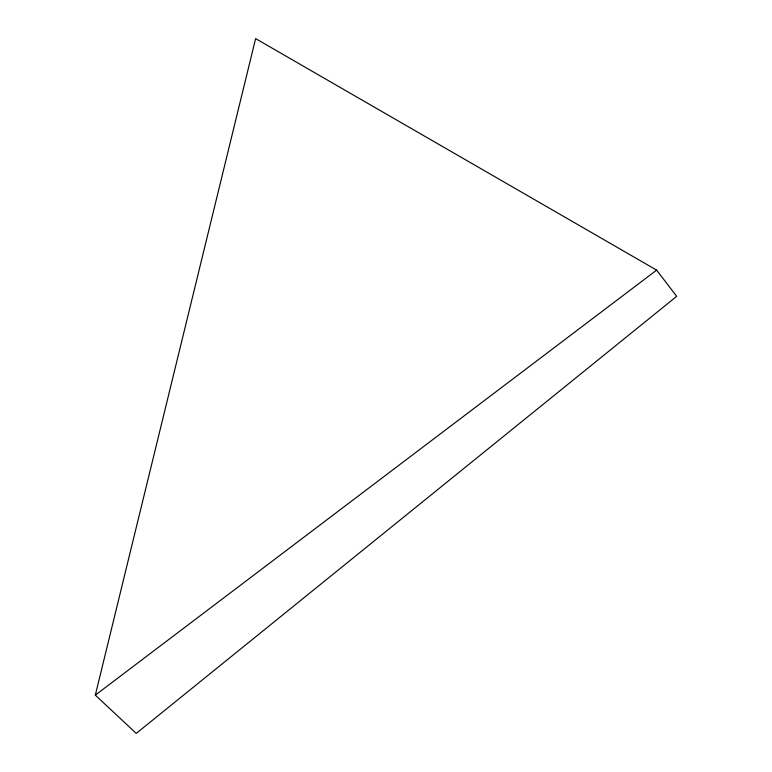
<?xml version="1.0" encoding="UTF-8"?>
<svg xmlns="http://www.w3.org/2000/svg" width="772" height="772" viewBox="0 0 772 772"><rect width="100%" height="100%" fill="white"/><g stroke="black" fill="none" stroke-linecap="round" stroke-linejoin="round"><path stroke-width="1.16" d="M95.323 695.128L255.619 38.6L656.634 270.123L676.677 296.342L136.248 733.4L95.323 695.128L656.634 270.123"/></g></svg>
